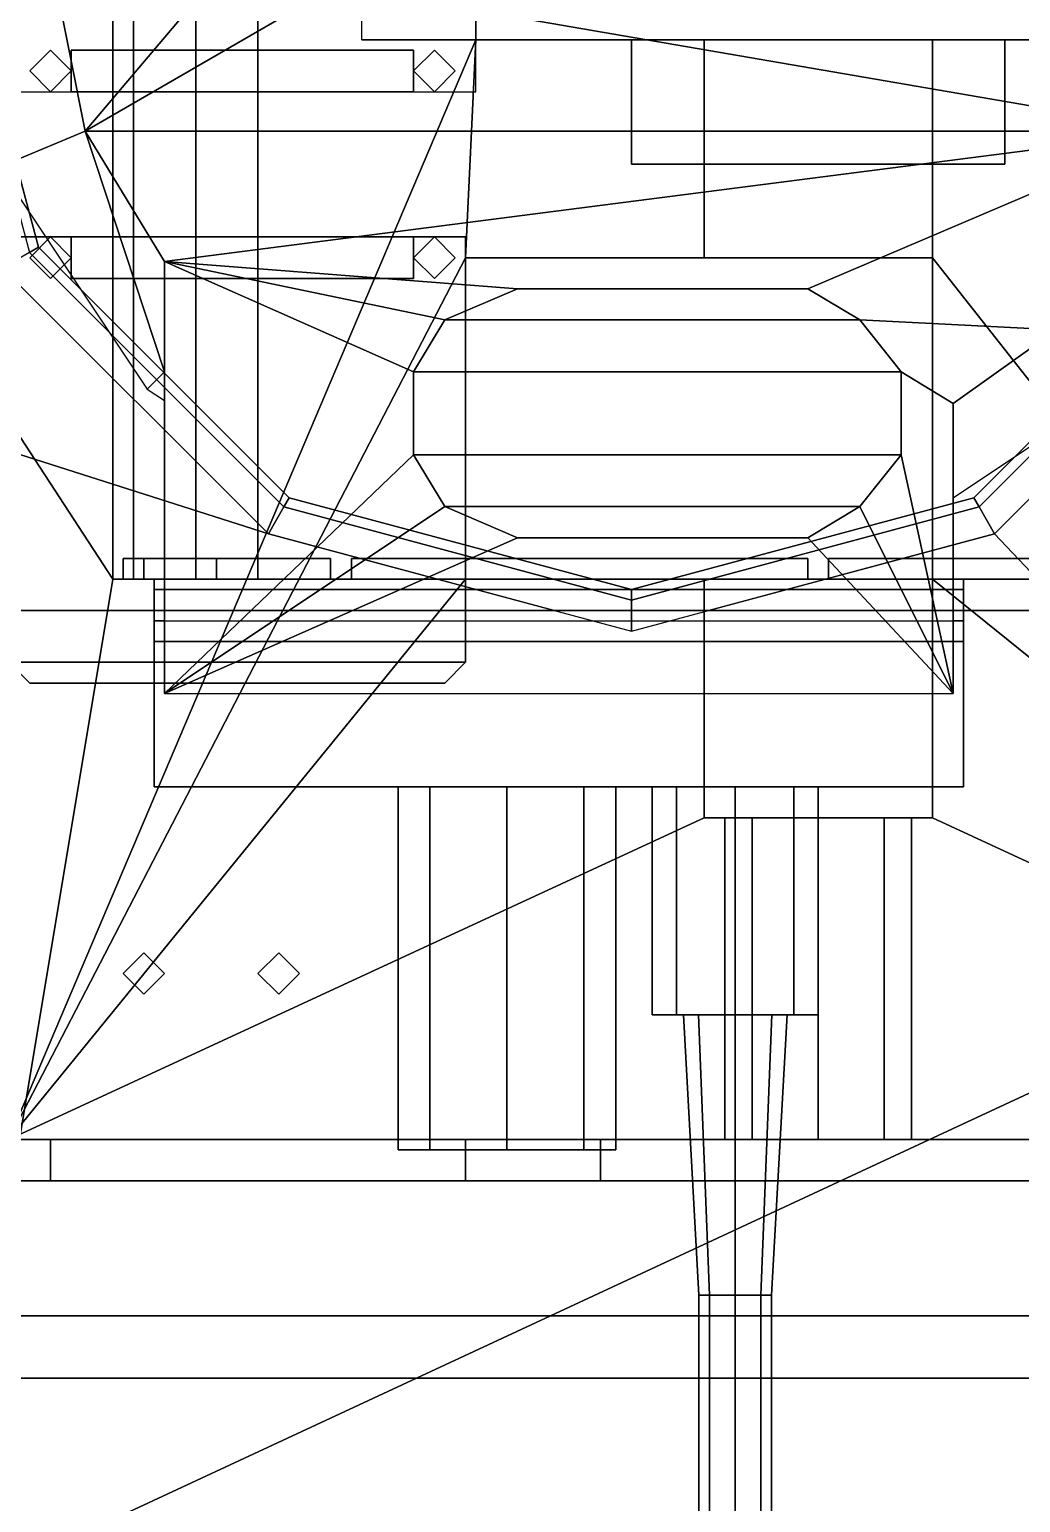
# Model space of a CAD drawing. Header units: millimetres. Extents: x -1.5 to 1.5, y -4.1 to 6.9.
# Drawn here: x -0.76 to 0.195, y -1.54 to -0.12 of the extents above; entities that cross this region are included whole.
import ezdxf

# ---------------------------------------------------------------- set-up
doc = ezdxf.new("R2010")
doc.units = ezdxf.units.MM
for name, color, linetype in [('7tp_gun', 1, 'Continuous'), ('7tp_hull', 7, 'Continuous'), ('7tp_sleeve', 5, 'Continuous'), ('7tp_turret', 2, 'Continuous'), ('c7p_hull', 7, 'Continuous'), ('c7p_internals', 3, 'Continuous'), ('c7p_seats', 1, 'Continuous'), ('medpack', 7, 'Continuous')]:
    doc.layers.add(name, color=color, linetype=linetype)

msp = doc.modelspace()

# ---------------------------------------------------------------- linework, layer by layer
msp.add_3dface([(0.8, 1.46, 0.4), (0.8, -1.67, 0.4), (-0.8, -1.67, 0.4), (-0.8, 1.46, 0.4)])
at = {"layer": '7tp_gun'}
for points in [[(-0.1154, -1.07, 1.9054), (-0.13, -1.07, 1.87), (-0.115, -1.34, 1.87), (-0.1047, -1.34, 1.8947)], [(-0.13, -1.07, 1.87), (-0.1154, -1.07, 1.8346), (-0.1047, -1.34, 1.8453), (-0.115, -1.34, 1.87)], [(-0.08, -1.07, 1.92), (-0.1154, -1.07, 1.9054), (-0.1047, -1.34, 1.8947), (-0.08, -1.34, 1.905)], [(-0.1154, -1.07, 1.8346), (-0.08, -1.07, 1.82), (-0.08, -1.34, 1.835), (-0.1047, -1.34, 1.8453)], [(-0.0446, -1.07, 1.9054), (-0.08, -1.07, 1.92), (-0.08, -1.34, 1.905), (-0.0553, -1.34, 1.8947)], [(-0.08, -1.07, 1.82), (-0.0446, -1.07, 1.8346), (-0.0553, -1.34, 1.8453), (-0.08, -1.34, 1.835)], [(-0.03, -1.07, 1.87), (-0.0446, -1.07, 1.9054), (-0.0553, -1.34, 1.8947), (-0.045, -1.34, 1.87)], [(-0.0446, -1.07, 1.8346), (-0.03, -1.07, 1.87), (-0.045, -1.34, 1.87), (-0.0553, -1.34, 1.8453)], [(-0.1047, -1.34, 1.8947), (-0.115, -1.34, 1.87), (-0.115, -1.82, 1.87), (-0.1047, -1.82, 1.8947)], [(-0.115, -1.34, 1.87), (-0.1047, -1.34, 1.8453), (-0.1047, -1.82, 1.8453), (-0.115, -1.82, 1.87)], [(-0.08, -1.34, 1.905), (-0.1047, -1.34, 1.8947), (-0.1047, -1.82, 1.8947), (-0.08, -1.82, 1.905)], [(-0.1047, -1.34, 1.8453), (-0.08, -1.34, 1.835), (-0.08, -1.82, 1.835), (-0.1047, -1.82, 1.8453)], [(-0.0553, -1.34, 1.8947), (-0.08, -1.34, 1.905), (-0.08, -1.82, 1.905), (-0.0553, -1.82, 1.8947)], [(-0.08, -1.34, 1.835), (-0.0553, -1.34, 1.8453), (-0.0553, -1.82, 1.8453), (-0.08, -1.82, 1.835)], [(-0.045, -1.34, 1.87), (-0.0553, -1.34, 1.8947), (-0.0553, -1.82, 1.8947), (-0.045, -1.82, 1.87)], [(-0.0553, -1.34, 1.8453), (-0.045, -1.34, 1.87), (-0.045, -1.82, 1.87), (-0.0553, -1.82, 1.8453)]]:
    msp.add_3dface(points, dxfattribs=at)
at = {"layer": '7tp_hull'}
for points in [[(-0.85, 0, 1.57), (-0.7602, -0.335, 1.57), (-0.7516, -0.33, 1.57), (-0.84, 0, 1.57)], [(-0.7516, -0.33, 1.47), (-0.84, 0, 1.47), (-0.84, 0, 1.57), (-0.7516, -0.33, 1.57)], [(-0.7862, -0.35, 1.47), (-0.53, -0.6062, 1.47), (-0.515, -0.5802, 1.57), (-0.7602, -0.335, 1.57)], [(-0.7602, -0.335, 1.57), (-0.515, -0.5802, 1.57), (-0.51, -0.5716, 1.57), (-0.7516, -0.33, 1.57)], [(-0.51, -0.5716, 1.47), (-0.7516, -0.33, 1.47), (-0.7516, -0.33, 1.57), (-0.51, -0.5716, 1.57)], [(0.3916, -0.33, 1.47), (0.15, -0.5716, 1.47), (0.15, -0.5716, 1.57), (0.3916, -0.33, 1.57)], [(0.155, -0.5802, 1.57), (0.4002, -0.335, 1.57), (0.3916, -0.33, 1.57), (0.15, -0.5716, 1.57)], [(0.17, -0.6062, 1.47), (0.4262, -0.35, 1.47), (0.4002, -0.335, 1.57), (0.155, -0.5802, 1.57)], [(-0.8, -0.52, 1.47), (-0.8, -0.52, 1.47), (-0.53, -0.6062, 1.47), (-0.7862, -0.35, 1.47)], [(0.24, -0.68, 1.47), (0.8, -0.68, 1.47), (0.4262, -0.35, 1.47), (0.17, -0.6062, 1.47)], [(-0.53, -0.6062, 1.47), (-0.8, -0.52, 1.47), (-0.8, -0.68, 1.47), (-0.2546, -0.68, 1.47)], [(-0.53, -0.6062, 1.47), (-0.18, -0.7, 1.47), (-0.18, -0.67, 1.57), (-0.515, -0.5802, 1.57)], [(-0.515, -0.5802, 1.57), (-0.18, -0.67, 1.57), (-0.18, -0.66, 1.57), (-0.51, -0.5716, 1.57)], [(-0.18, -0.66, 1.47), (-0.51, -0.5716, 1.47), (-0.51, -0.5716, 1.57), (-0.18, -0.66, 1.57)], [(0.15, -0.5716, 1.47), (-0.18, -0.66, 1.47), (-0.18, -0.66, 1.57), (0.15, -0.5716, 1.57)], [(-0.18, -0.67, 1.57), (0.155, -0.5802, 1.57), (0.15, -0.5716, 1.57), (-0.18, -0.66, 1.57)], [(-0.18, -0.7, 1.47), (0.17, -0.6062, 1.47), (0.155, -0.5802, 1.57), (-0.18, -0.67, 1.57)], [(-0.1054, -0.68, 1.47), (0.24, -0.68, 1.47), (0.17, -0.6062, 1.47), (-0.1054, -0.68, 1.47)], [(-0.8, -0.68, 1.47), (-0.8, -0.68, 1.15), (0.24, -0.68, 1.15), (0.24, -0.68, 1.47)], [(-0.8, -0.68, 1.15), (-0.77, -1.598, 0.98), (0.24, -1.1282, 1.067), (0.24, -0.68, 1.15)], [(0.24, -1.1282, 1.067), (-0.77, -1.598, 0.98), (0.77, -1.598, 0.98), (0.8, -1.1282, 1.067)]]:
    msp.add_3dface(points, dxfattribs=at)
at = {"layer": '7tp_sleeve'}
for points in [[(-0.63, -0.65, 1.63), (-0.63, -0.69, 1.6), (-0.64, -0.69, 1.6), (-0.64, -0.65, 1.63)], [(-0.63, -0.66, 2), (-0.63, -0.65, 1.63), (-0.64, -0.65, 1.63), (-0.64, -0.66, 2)], [(-0.64, -0.69, 1.6), (-0.64, -0.71, 2.02), (-0.64, -0.66, 2), (-0.64, -0.65, 1.63)], [(0.14, -0.66, 2), (0.14, -0.65, 1.63), (0.13, -0.65, 1.63), (0.13, -0.66, 2)], [(0.14, -0.65, 1.63), (0.14, -0.69, 1.6), (0.13, -0.69, 1.6), (0.13, -0.65, 1.63)], [(0.14, -0.65, 1.63), (0.14, -0.66, 2), (0.14, -0.71, 2.02), (0.14, -0.69, 1.6)], [(0.14, -0.66, 2.02), (0.14, -0.66, 2), (-0.64, -0.66, 2), (-0.64, -0.66, 2.02)], [(0.14, -0.71, 2.02), (0.14, -0.66, 2.02), (-0.64, -0.66, 2.02), (-0.64, -0.71, 2.02)], [(-0.64, -0.66, 2.02), (-0.64, -0.66, 2), (-0.64, -0.71, 2.02)], [(0.14, -0.71, 2.02), (0.14, -0.71, 2.02), (0.14, -0.66, 2), (0.14, -0.66, 2.02)], [(0.14, -0.69, 1.6), (0.14, -0.85, 1.6), (-0.64, -0.85, 1.6), (-0.64, -0.69, 1.6)], [(-0.64, -0.85, 1.6), (-0.64, -0.85, 1.97), (-0.64, -0.71, 2.02), (-0.64, -0.69, 1.6)], [(0.14, -0.69, 1.6), (0.14, -0.71, 2.02), (0.14, -0.85, 1.97), (0.14, -0.85, 1.6)], [(0.14, -0.85, 1.97), (0.14, -0.71, 2.02), (-0.64, -0.71, 2.02), (-0.64, -0.85, 1.97)], [(0.14, -0.85, 1.6), (0.14, -0.85, 1.97), (-0.64, -0.85, 1.97), (-0.64, -0.85, 1.6)], [(-0.3742, -0.85, 1.9042), (-0.405, -0.85, 1.83), (-0.405, -1.2, 1.83), (-0.3742, -1.2, 1.9042)], [(-0.405, -0.85, 1.83), (-0.3742, -0.85, 1.7558), (-0.3742, -1.2, 1.7558), (-0.405, -1.2, 1.83)], [(-0.3, -0.85, 1.935), (-0.3742, -0.85, 1.9042), (-0.3742, -1.2, 1.9042), (-0.3, -1.2, 1.935)], [(-0.3742, -0.85, 1.7558), (-0.3, -0.85, 1.725), (-0.3, -1.2, 1.725), (-0.3742, -1.2, 1.7558)], [(-0.2258, -0.85, 1.9042), (-0.3, -0.85, 1.935), (-0.3, -1.2, 1.935), (-0.2258, -1.2, 1.9042)], [(-0.3, -0.85, 1.725), (-0.2258, -0.85, 1.7558), (-0.2258, -1.2, 1.7558), (-0.3, -1.2, 1.725)], [(-0.195, -0.85, 1.83), (-0.2258, -0.85, 1.9042), (-0.2258, -1.2, 1.9042), (-0.195, -1.2, 1.83)], [(-0.2258, -0.85, 1.7558), (-0.195, -0.85, 1.83), (-0.195, -1.2, 1.83), (-0.2258, -1.2, 1.7558)], [(-0.1366, -0.85, 1.9266), (-0.16, -0.85, 1.87), (-0.16, -1.07, 1.87), (-0.1366, -1.07, 1.9266)], [(-0.16, -0.85, 1.76), (-0.1366, -0.85, 1.7034), (-0.1366, -1.07, 1.7034), (-0.16, -1.07, 1.76)], [(-0.16, -0.85, 1.87), (-0.16, -0.85, 1.76), (-0.16, -1.07, 1.76), (-0.16, -1.07, 1.87)], [(-0.08, -0.85, 1.95), (-0.1366, -0.85, 1.9266), (-0.1366, -1.07, 1.9266), (-0.08, -1.07, 1.95)], [(-0.1366, -0.85, 1.7034), (-0.08, -0.85, 1.68), (-0.08, -1.07, 1.68), (-0.1366, -1.07, 1.7034)], [(-0.0234, -0.85, 1.9266), (-0.08, -0.85, 1.95), (-0.08, -1.07, 1.95), (-0.0234, -1.07, 1.9266)], [(-0.08, -0.85, 1.68), (-0.0234, -0.85, 1.7034), (-0.0234, -1.07, 1.7034), (-0.08, -1.07, 1.68)], [(0, -0.85, 1.87), (-0.0234, -0.85, 1.9266), (-0.0234, -1.07, 1.9266), (0, -1.07, 1.87)], [(-0.0234, -0.85, 1.7034), (0, -0.85, 1.76), (0, -1.07, 1.76), (-0.0234, -1.07, 1.7034)], [(0, -0.85, 1.76), (0, -0.85, 1.87), (0, -1.07, 1.87), (0, -1.07, 1.76)], [(-0.1366, -1.07, 1.9266), (-0.16, -1.07, 1.87), (-0.13, -1.07, 1.87), (-0.1154, -1.07, 1.9054)], [(-0.16, -1.07, 1.87), (-0.16, -1.07, 1.76), (-0.1154, -1.07, 1.8346), (-0.13, -1.07, 1.87)], [(-0.16, -1.07, 1.76), (-0.1366, -1.07, 1.7034), (-0.08, -1.07, 1.82), (-0.1154, -1.07, 1.8346)], [(-0.08, -1.07, 1.95), (-0.1366, -1.07, 1.9266), (-0.1154, -1.07, 1.9054), (-0.08, -1.07, 1.92)], [(-0.1366, -1.07, 1.7034), (-0.08, -1.07, 1.68), (-0.08, -1.07, 1.82)], [(-0.0234, -1.07, 1.9266), (-0.08, -1.07, 1.95), (-0.08, -1.07, 1.92), (-0.0446, -1.07, 1.9054)], [(-0.0234, -1.07, 1.7034), (0, -1.07, 1.76), (-0.0446, -1.07, 1.8346), (-0.08, -1.07, 1.82)], [(-0.08, -1.07, 1.68), (-0.0234, -1.07, 1.7034), (-0.08, -1.07, 1.82)], [(0, -1.07, 1.87), (-0.0234, -1.07, 1.9266), (-0.0446, -1.07, 1.9054), (-0.03, -1.07, 1.87)], [(0, -1.07, 1.76), (0, -1.07, 1.87), (-0.03, -1.07, 1.87), (-0.0446, -1.07, 1.8346)], [(-0.3742, -1.2, 1.7558), (-0.195, -1.2, 1.83), (-0.2258, -1.2, 1.9042), (-0.405, -1.2, 1.83)], [(-0.405, -1.2, 1.83), (-0.2258, -1.2, 1.9042), (-0.3, -1.2, 1.935), (-0.3742, -1.2, 1.9042)], [(-0.3, -1.2, 1.725), (-0.2258, -1.2, 1.7558), (-0.195, -1.2, 1.83), (-0.3742, -1.2, 1.7558)]]:
    msp.add_3dface(points, dxfattribs=at)
at = {"layer": '7tp_turret'}
for points in [[(0.3466, -0.2181, 2.11), (0.3466, -0.2181, 2.11), (0.0436, 0.1264, 2.11), (-0.02, 0.1, 2.11)], [(0.3466, -0.2181, 2.11), (0.3466, -0.2181, 2.11), (0.39, 0, 2.11), (0.0436, 0.1264, 2.11)], [(0.3466, -0.2181, 2.11), (-0.02, 0.1, 2.11), (-0.4493, -0.0807, 2.11)], [(-0.84, 0, 1.57), (-0.7898, -0.2526, 1.57), (-0.7066, -0.2181, 2.11), (-0.75, 0, 2.11)], [(-0.75, 0, 2.11), (-0.7066, -0.2181, 2.11), (-0.5907, -0.0807, 2.11), (-0.62, -0.01, 2.11)], [(-0.7066, -0.2181, 2.11), (-0.7066, -0.2181, 2.11), (-0.52, -0.11, 2.11), (-0.5907, -0.0807, 2.11)], [(-0.7066, -0.2181, 2.11), (0.3466, -0.2181, 2.11), (-0.4493, -0.0807, 2.11), (-0.52, -0.11, 2.11)], [(-0.7898, -0.2526, 1.57), (-0.6467, -0.4667, 1.57), (-0.63, -0.45, 1.7116), (-0.7066, -0.2181, 2.11)], [(-0.7066, -0.2181, 2.11), (-0.63, -0.45, 1.7116), (-0.63, -0.3437, 2.0729), (-0.7066, -0.2181, 2.11)], [(-0.7066, -0.2181, 2.11), (-0.63, -0.3437, 2.0729), (0.3466, -0.2181, 2.11), (-0.7066, -0.2181, 2.11)], [(-0.63, -0.3437, 2.0729), (-0.29, -0.37, 2.0652), (-0.01, -0.37, 2.0652), (0.3466, -0.2181, 2.11)], [(0.3466, -0.2181, 2.11), (-0.01, -0.37, 2.0652), (0.04, -0.4, 2.0563), (0.2297, -0.4097, 2.0534)], [(-0.63, -0.45, 1.7116), (-0.63, -0.76, 1.67), (-0.63, -0.76, 1.95), (-0.63, -0.3437, 2.0729)], [(-0.63, -0.76, 1.95), (-0.39, -0.53, 2.0179), (-0.39, -0.45, 2.0415), (-0.63, -0.3437, 2.0729)], [(-0.63, -0.3437, 2.0729), (-0.36, -0.4, 2.0563), (-0.29, -0.37, 2.0652), (-0.63, -0.3437, 2.0729)], [(-0.63, -0.3437, 2.0729), (-0.39, -0.45, 2.0415), (-0.36, -0.4, 2.0563), (-0.63, -0.3437, 2.0729)], [(0.04, -0.4, 2.095), (-0.01, -0.37, 2.1), (-0.29, -0.37, 2.1), (-0.36, -0.4, 2.095)], [(-0.36, -0.4, 2.0563), (-0.36, -0.4, 2.095), (-0.29, -0.37, 2.1), (-0.29, -0.37, 2.0652)], [(-0.29, -0.37, 2.0652), (-0.29, -0.37, 2.1), (-0.01, -0.37, 2.1), (-0.01, -0.37, 2.0652)], [(-0.01, -0.37, 2.0652), (-0.01, -0.37, 2.1), (0.04, -0.4, 2.095), (0.04, -0.4, 2.0563)], [(0.08, -0.45, 2.0867), (0.04, -0.4, 2.095), (-0.36, -0.4, 2.095), (-0.39, -0.45, 2.0867)], [(-0.39, -0.45, 2.0415), (-0.39, -0.45, 2.0867), (-0.36, -0.4, 2.095), (-0.36, -0.4, 2.0563)], [(0.04, -0.4, 2.0563), (0.04, -0.4, 2.095), (0.08, -0.45, 2.0867), (0.08, -0.45, 2.0415)], [(0.2297, -0.4097, 2.0534), (0.04, -0.4, 2.0563), (0.08, -0.45, 2.0415), (0.13, -0.4805, 2.0325)], [(0.13, -0.5714, 1.57), (0.2867, -0.4667, 1.57), (0.2297, -0.4097, 2.0534), (0.13, -0.4805, 2.0325)], [(-0.6467, -0.4667, 1.57), (-0.63, -0.4778, 1.57), (-0.63, -0.4778, 1.57), (-0.63, -0.45, 1.7116)], [(-0.63, -0.4778, 1.57), (-0.63, -0.66, 1.57), (-0.63, -0.76, 1.67), (-0.63, -0.45, 1.7116)], [(0.08, -0.53, 2.0733), (0.08, -0.45, 2.0867), (-0.39, -0.45, 2.0867), (-0.39, -0.53, 2.0733)], [(-0.39, -0.53, 2.0179), (-0.39, -0.53, 2.0733), (-0.39, -0.45, 2.0867), (-0.39, -0.45, 2.0415)], [(0.08, -0.45, 2.0415), (0.08, -0.45, 2.0867), (0.08, -0.53, 2.0733), (0.08, -0.53, 2.0179)], [(0.13, -0.4805, 2.0325), (0.08, -0.45, 2.0415), (0.08, -0.53, 2.0179), (0.13, -0.76, 1.95)], [(0.13, -0.66, 1.57), (0.13, -0.5714, 1.57), (0.13, -0.4805, 2.0325), (0.13, -0.76, 1.95)], [(-0.63, -0.76, 1.95), (-0.36, -0.58, 2.0031), (-0.39, -0.53, 2.0179), (-0.63, -0.76, 1.95)], [(0.04, -0.58, 2.065), (0.08, -0.53, 2.0733), (-0.39, -0.53, 2.0733), (-0.36, -0.58, 2.065)], [(-0.36, -0.58, 2.0031), (-0.36, -0.58, 2.065), (-0.39, -0.53, 2.0733), (-0.39, -0.53, 2.0179)], [(0.08, -0.53, 2.0179), (0.08, -0.53, 2.0733), (0.04, -0.58, 2.065), (0.04, -0.58, 2.0031)], [(0.13, -0.76, 1.95), (0.08, -0.53, 2.0179), (0.04, -0.58, 2.0031), (0.13, -0.76, 1.95)], [(-0.63, -0.76, 1.95), (-0.29, -0.61, 1.9943), (-0.36, -0.58, 2.0031), (-0.63, -0.76, 1.95)], [(-0.01, -0.61, 2.06), (0.04, -0.58, 2.065), (-0.36, -0.58, 2.065), (-0.29, -0.61, 2.06)], [(-0.29, -0.61, 1.9943), (-0.29, -0.61, 2.06), (-0.36, -0.58, 2.065), (-0.36, -0.58, 2.0031)], [(0.04, -0.58, 2.0031), (0.04, -0.58, 2.065), (-0.01, -0.61, 2.06), (-0.01, -0.61, 1.9943)], [(0.13, -0.76, 1.95), (0.04, -0.58, 2.0031), (-0.01, -0.61, 1.9943), (0.13, -0.76, 1.95)], [(0.13, -0.76, 1.95), (-0.01, -0.61, 1.9943), (-0.29, -0.61, 1.9943), (-0.63, -0.76, 1.95)], [(-0.01, -0.61, 1.9943), (-0.01, -0.61, 2.06), (-0.29, -0.61, 2.06), (-0.29, -0.61, 1.9943)], [(0.13, -0.76, 1.67), (0.13, -0.66, 1.57), (0.13, -0.76, 1.95), (0.13, -0.76, 1.67)]]:
    msp.add_3dface(points, dxfattribs=at)
at = {"layer": 'c7p_hull'}
for points in [[(-0.83, -0.42, 2.16), (-0.68, -0.65, 2.16), (-0.68, 0.08, 2.16), (-0.83, 0.95, 2.16)], [(-0.68, -0.65, 2.16), (-0.68, -0.65, 2.17), (-0.68, 0.08, 2.17), (-0.68, 0.08, 2.16)], [(-0.68, -0.65, 2.17), (-0.66, -0.65, 2.23), (-0.66, 0.08, 2.23), (-0.68, 0.08, 2.17)], [(-0.66, -0.65, 2.23), (-0.6, -0.65, 2.28), (-0.6, 0.08, 2.28), (-0.66, 0.08, 2.23)], [(-0.6, -0.65, 2.28), (-0.54, -0.65, 2.3), (-0.54, 0.08, 2.3), (-0.6, 0.08, 2.28)], [(-0.54, -0.65, 2.3), (0.54, -0.65, 2.3), (0.54, 0.08, 2.3), (-0.54, 0.08, 2.3)], [(-0.77, -1.19, 2.16), (-0.77, -1.19, 2.16), (-0.68, -0.65, 2.16), (-0.83, -0.42, 2.16)], [(-0.67, -0.65, 2.17), (-0.67, -0.63, 2.17), (-0.65, -0.63, 2.23), (-0.65, -0.65, 2.23)], [(-0.67, -0.65, 2.16), (-0.67, -0.63, 2.16), (-0.67, -0.63, 2.17), (-0.67, -0.65, 2.17)], [(-0.47, -0.65, 2.16), (-0.47, -0.63, 2.16), (-0.67, -0.63, 2.16), (-0.67, -0.65, 2.16)], [(-0.47, -0.63, 2.16), (-0.47, -0.63, 2.29), (-0.67, -0.63, 2.17), (-0.67, -0.63, 2.16)], [(-0.47, -0.63, 2.29), (-0.54, -0.63, 2.29), (-0.65, -0.63, 2.23), (-0.67, -0.63, 2.17)], [(-0.65, -0.65, 2.23), (-0.65, -0.63, 2.23), (-0.58, -0.63, 2.28), (-0.58, -0.65, 2.28)], [(-0.54, -0.63, 2.29), (-0.58, -0.63, 2.28), (-0.58, -0.63, 2.28), (-0.65, -0.63, 2.23)], [(-0.58, -0.65, 2.28), (-0.58, -0.63, 2.28), (-0.54, -0.63, 2.29), (-0.54, -0.65, 2.29)], [(-0.47, -0.65, 2.29), (-0.47, -0.63, 2.29), (-0.47, -0.63, 2.16), (-0.47, -0.65, 2.16)], [(-0.45, -0.63, 2.29), (-0.45, -0.65, 2.29), (-0.45, -0.65, 2.16), (-0.45, -0.63, 2.16)], [(-0.01, -0.65, 2.16), (-0.01, -0.63, 2.16), (-0.45, -0.63, 2.16), (-0.45, -0.65, 2.16)], [(-0.01, -0.63, 2.16), (-0.01, -0.63, 2.29), (-0.45, -0.63, 2.29), (-0.45, -0.63, 2.16)], [(-0.01, -0.65, 2.29), (-0.01, -0.63, 2.29), (-0.01, -0.63, 2.16), (-0.01, -0.65, 2.16)], [(0.01, -0.63, 2.29), (0.01, -0.65, 2.29), (0.01, -0.65, 2.16), (0.01, -0.63, 2.16)], [(0.45, -0.65, 2.16), (0.45, -0.63, 2.16), (0.01, -0.63, 2.16), (0.01, -0.65, 2.16)], [(0.45, -0.63, 2.16), (0.45, -0.63, 2.29), (0.01, -0.63, 2.29), (0.01, -0.63, 2.16)], [(-0.77, -1.19, 2.16), (0.77, -1.19, 2.16), (0.68, -0.65, 2.16), (-0.68, -0.65, 2.16)], [(-0.65, -0.65, 2.23), (-0.66, -0.65, 2.23), (-0.68, -0.65, 2.17), (-0.67, -0.65, 2.17)], [(-0.67, -0.65, 2.17), (-0.68, -0.65, 2.17), (-0.68, -0.65, 2.16), (-0.67, -0.65, 2.16)], [(-0.58, -0.65, 2.28), (-0.6, -0.65, 2.28), (-0.66, -0.65, 2.23), (-0.65, -0.65, 2.23)], [(-0.54, -0.65, 2.29), (-0.54, -0.65, 2.3), (-0.6, -0.65, 2.28), (-0.58, -0.65, 2.28)], [(0.54, -0.65, 2.3), (-0.54, -0.65, 2.3), (-0.54, -0.65, 2.29), (0.54, -0.65, 2.29)], [(-0.45, -0.65, 2.29), (-0.47, -0.65, 2.29), (-0.47, -0.65, 2.16), (-0.45, -0.65, 2.16)], [(0.01, -0.65, 2.29), (-0.01, -0.65, 2.29), (-0.01, -0.65, 2.16), (0.01, -0.65, 2.16)], [(-0.82, -1.36, 2.13), (0.82, -1.36, 2.13), (0.77, -1.19, 2.16), (-0.77, -1.19, 2.16)], [(-0.74, -1.23, 1.67), (-0.34, -1.23, 1.67), (-0.34, -1.19, 1.67), (-0.74, -1.19, 1.67)], [(-0.74, -1.23, 1.83), (-0.74, -1.23, 1.67), (-0.74, -1.19, 1.67), (-0.74, -1.19, 1.83)], [(-0.34, -1.23, 1.83), (-0.74, -1.23, 1.83), (-0.74, -1.19, 1.83), (-0.34, -1.19, 1.83)], [(-0.74, -1.23, 1.23), (-0.34, -1.23, 1.23), (-0.34, -1.19, 1.23), (-0.74, -1.19, 1.23)], [(-0.34, -1.23, 1.62), (-0.74, -1.23, 1.62), (-0.74, -1.19, 1.62), (-0.34, -1.19, 1.62)], [(-0.74, -1.23, 1.62), (-0.74, -1.23, 1.23), (-0.74, -1.19, 1.23), (-0.74, -1.19, 1.62)], [(-0.34, -1.23, 1.67), (-0.34, -1.23, 1.83), (-0.34, -1.19, 1.83), (-0.34, -1.19, 1.67)], [(-0.34, -1.23, 1.23), (-0.34, -1.23, 1.62), (-0.34, -1.19, 1.62), (-0.34, -1.19, 1.23)], [(-0.21, -1.23, 1.23), (0.21, -1.23, 1.23), (0.21, -1.19, 1.23), (-0.21, -1.19, 1.23)], [(0.21, -1.23, 1.62), (-0.21, -1.23, 1.62), (-0.21, -1.19, 1.62), (0.21, -1.19, 1.62)], [(-0.21, -1.23, 1.62), (-0.21, -1.23, 1.23), (-0.21, -1.19, 1.23), (-0.21, -1.19, 1.62)], [(-0.21, -1.23, 1.67), (0.21, -1.23, 1.67), (0.21, -1.19, 1.67), (-0.21, -1.19, 1.67)], [(-0.21, -1.23, 1.83), (-0.21, -1.23, 1.67), (-0.21, -1.19, 1.67), (-0.21, -1.19, 1.83)], [(0.21, -1.23, 1.83), (-0.21, -1.23, 1.83), (-0.21, -1.19, 1.83), (0.21, -1.19, 1.83)], [(-0.8, -1.598, 0.98), (0.8, -1.598, 0.98), (0.8, -1.23, 1.02), (-0.8, -1.23, 1.02)], [(-0.8, -1.23, 1.02), (0.8, -1.23, 1.02), (0.21, -1.23, 1.23), (-0.21, -1.23, 1.23)], [(-0.8, -1.23, 1.02), (-0.8, -1.23, 1.02), (-0.21, -1.23, 1.23), (-0.34, -1.23, 1.23)], [(-0.8, -1.23, 1.02), (-0.8, -1.23, 1.02), (-0.34, -1.23, 1.23), (-0.74, -1.23, 1.23)], [(-0.8, -1.23, 1.85), (-0.8, -1.23, 1.02), (-0.74, -1.23, 1.23), (-0.74, -1.23, 1.62)], [(0.8, -1.23, 1.85), (-0.8, -1.23, 1.85), (-0.21, -1.23, 1.83), (0.21, -1.23, 1.83)], [(-0.8, -1.23, 1.85), (-0.34, -1.23, 1.83), (-0.21, -1.23, 1.83), (-0.8, -1.23, 1.85)], [(-0.8, -1.23, 1.85), (-0.8, -1.23, 1.85), (-0.74, -1.23, 1.83), (-0.34, -1.23, 1.83)], [(-0.8, -1.23, 1.85), (-0.8, -1.23, 1.85), (-0.74, -1.23, 1.62), (-0.74, -1.23, 1.67)], [(-0.8, -1.23, 1.85), (-0.8, -1.23, 1.85), (-0.74, -1.23, 1.67), (-0.74, -1.23, 1.83)], [(-0.74, -1.23, 1.67), (-0.74, -1.23, 1.62), (-0.34, -1.23, 1.62), (-0.34, -1.23, 1.67)], [(-0.34, -1.23, 1.62), (-0.34, -1.23, 1.23), (-0.21, -1.23, 1.23), (-0.21, -1.23, 1.62)], [(-0.34, -1.23, 1.67), (-0.34, -1.23, 1.62), (-0.21, -1.23, 1.62), (-0.21, -1.23, 1.67)], [(-0.34, -1.23, 1.83), (-0.34, -1.23, 1.67), (-0.21, -1.23, 1.67), (-0.21, -1.23, 1.83)], [(-0.21, -1.23, 1.67), (-0.21, -1.23, 1.62), (0.21, -1.23, 1.62), (0.21, -1.23, 1.67)], [(-0.82, -1.42, 2.03), (0.82, -1.42, 2.03), (0.82, -1.36, 2.13), (-0.82, -1.36, 2.13)], [(-0.82, -1.42, 1.85), (0.82, -1.42, 1.85), (0.82, -1.42, 2.03), (-0.82, -1.42, 2.03)]]:
    msp.add_3dface(points, dxfattribs=at)
at = {"layer": 'c7p_internals'}
for points in [[(-0.78, -1.19, 0.47), (-0.33, -0.13, 0.47), (-0.33, 0.93, 0.47), (-0.78, 0.93, 0.47)], [(-0.33, -0.13, 0.47), (-0.33, -0.13, 1.52), (-0.33, 0.93, 1.52), (-0.33, 0.93, 0.47)], [(-0.33, -0.13, 1.52), (-0.44, -0.13, 1.85), (-0.44, 0.24, 1.85), (-0.33, 0.24, 1.52)], [(-0.78, -1.19, 0.47), (-0.78, -1.19, 0.47), (-0.34, -0.34, 0.47), (-0.33, -0.13, 0.47)], [(0.33, -0.13, 1.52), (0.44, -0.13, 1.85), (-0.44, -0.13, 1.85), (-0.33, -0.13, 1.52)], [(-0.33, -0.13, 0.47), (-0.34, -0.34, 0.47), (-0.11, -0.34, 0.47), (-0.11, -0.13, 0.47)], [(0.11, -0.13, 0.88), (0.33, -0.13, 1.52), (-0.33, -0.13, 1.52), (-0.11, -0.13, 0.88)], [(-0.33, -0.13, 0.47), (-0.11, -0.13, 0.47), (-0.11, -0.13, 0.88), (-0.33, -0.13, 1.52)], [(-0.11, -0.13, 0.88), (-0.11, -0.34, 0.88), (0.11, -0.34, 0.88), (0.11, -0.13, 0.88)], [(-0.11, -0.13, 0.47), (-0.11, -0.34, 0.47), (-0.11, -0.34, 0.88), (-0.11, -0.13, 0.88)], [(0.11, -0.34, 0.88), (0.11, -0.34, 0.47), (0.11, -0.13, 0.47), (0.11, -0.13, 0.88)], [(0.11, -0.13, 0.88), (0.11, -0.13, 0.47), (0.33, -0.13, 0.47), (0.33, -0.13, 1.52)], [(0.11, -0.34, 0.47), (0.78, -1.19, 0.47), (0.33, -0.13, 0.47), (0.11, -0.13, 0.47)], [(-0.78, -1.19, 0.47), (-0.78, -1.19, 0.47), (-0.34, -0.65, 0.47), (-0.34, -0.34, 0.47)], [(-0.34, -0.34, 0.91), (-0.34, -0.65, 0.91), (0.11, -0.65, 0.91), (0.11, -0.34, 0.91)], [(-0.34, -0.34, 0.47), (-0.34, -0.65, 0.47), (-0.34, -0.65, 0.91), (-0.34, -0.34, 0.91)], [(-0.11, -0.34, 0.88), (-0.11, -0.34, 0.47), (-0.34, -0.34, 0.47), (-0.34, -0.34, 0.91)], [(-0.11, -0.34, 0.88), (-0.34, -0.34, 0.91), (0.11, -0.34, 0.91), (0.11, -0.34, 0.88)], [(0.11, -0.65, 0.91), (0.11, -0.65, 0.47), (0.11, -0.34, 0.47), (0.11, -0.34, 0.91)], [(0.11, -0.65, 0.47), (0.78, -1.19, 0.47), (0.78, -1.19, 0.47), (0.11, -0.34, 0.47)], [(-0.34, -0.65, 0.47), (-0.78, -1.19, 0.47), (-0.11, -0.88, 0.47), (-0.11, -0.65, 0.47)], [(-0.34, -0.65, 0.91), (-0.34, -0.65, 0.47), (-0.11, -0.65, 0.47), (-0.11, -0.65, 0.88)], [(-0.34, -0.65, 0.91), (-0.11, -0.65, 0.88), (0.11, -0.65, 0.88), (0.11, -0.65, 0.91)], [(-0.11, -0.65, 0.88), (-0.11, -0.88, 0.88), (0.11, -0.88, 0.88), (0.11, -0.65, 0.88)], [(-0.11, -0.65, 0.47), (-0.11, -0.88, 0.47), (-0.11, -0.88, 0.88), (-0.11, -0.65, 0.88)], [(0.11, -0.88, 0.88), (0.11, -0.88, 0.47), (0.11, -0.65, 0.47), (0.11, -0.65, 0.88)], [(0.11, -0.88, 0.47), (0.78, -1.19, 0.47), (0.78, -1.19, 0.47), (0.11, -0.65, 0.47)], [(-0.09, -0.88, 0.47), (-0.11, -0.88, 0.47), (-0.78, -1.19, 0.47), (-0.09, -1.19, 0.47)], [(-0.11, -0.88, 0.88), (-0.11, -0.88, 0.47), (0.11, -0.88, 0.47), (0.11, -0.88, 0.88)], [(-0.0636, -0.88, 0.7136), (-0.09, -0.88, 0.65), (-0.09, -1.19, 0.65), (-0.0636, -1.19, 0.7136)], [(-0.09, -0.88, 0.65), (-0.09, -0.88, 0.47), (-0.09, -1.19, 0.47), (-0.09, -1.19, 0.65)], [(0, -0.88, 0.74), (-0.0636, -0.88, 0.7136), (-0.0636, -1.19, 0.7136), (0, -1.19, 0.74)], [(0.0636, -0.88, 0.7136), (0, -0.88, 0.74), (0, -1.19, 0.74), (0.0636, -1.19, 0.7136)], [(0.09, -0.88, 0.65), (0.0636, -0.88, 0.7136), (0.0636, -1.19, 0.7136), (0.09, -1.19, 0.65)], [(0.09, -0.88, 0.47), (0.09, -0.88, 0.65), (0.09, -1.19, 0.65), (0.09, -1.19, 0.47)], [(0.11, -0.88, 0.47), (0.09, -0.88, 0.47), (0.09, -1.19, 0.47), (0.78, -1.19, 0.47)], [(-0.65, -1.01, 0.47), (-0.67, -1.03, 0.47), (-0.67, -1.03, 1.28), (-0.65, -1.01, 1.28)], [(-0.65, -1.01, 1.28), (-0.67, -1.03, 1.28), (-0.65, -1.05, 1.28), (-0.63, -1.03, 1.28)], [(-0.63, -1.03, 0.47), (-0.65, -1.01, 0.47), (-0.65, -1.01, 1.28), (-0.63, -1.03, 1.28)], [(-0.52, -1.01, 0.47), (-0.54, -1.03, 0.47), (-0.54, -1.03, 1.28), (-0.52, -1.01, 1.28)], [(-0.52, -1.01, 1.28), (-0.54, -1.03, 1.28), (-0.52, -1.05, 1.28), (-0.5, -1.03, 1.28)], [(-0.5, -1.03, 0.47), (-0.52, -1.01, 0.47), (-0.52, -1.01, 1.28), (-0.5, -1.03, 1.28)], [(-0.67, -1.03, 0.47), (-0.65, -1.05, 0.47), (-0.65, -1.05, 1.28), (-0.67, -1.03, 1.28)], [(-0.65, -1.05, 0.47), (-0.63, -1.03, 0.47), (-0.63, -1.03, 1.28), (-0.65, -1.05, 1.28)], [(-0.54, -1.03, 0.47), (-0.52, -1.05, 0.47), (-0.52, -1.05, 1.28), (-0.54, -1.03, 1.28)], [(-0.52, -1.05, 0.47), (-0.5, -1.03, 0.47), (-0.5, -1.03, 1.28), (-0.52, -1.05, 1.28)], [(-0.09, -1.19, 0.65), (-0.09, -1.19, 0.47), (-0.78, -1.19, 0.47), (-0.78, -1.19, 1.1122)], [(0, -1.19, 0.74), (-0.0636, -1.19, 0.7136), (-0.78, -1.19, 1.1122)], [(0.0636, -1.19, 0.7136), (0, -1.19, 0.74), (-0.78, -1.19, 1.1122), (0.78, -1.19, 1.1122)], [(-0.0636, -1.19, 0.7136), (-0.09, -1.19, 0.65), (-0.78, -1.19, 1.1122)], [(0.21, -1.19, 1.83), (-0.21, -1.19, 1.83), (-0.78, -1.19, 1.85), (0.78, -1.19, 1.85)], [(-0.21, -1.19, 1.83), (-0.34, -1.19, 1.83), (-0.78, -1.19, 1.85)], [(-0.34, -1.19, 1.83), (-0.74, -1.19, 1.83), (-0.78, -1.19, 1.85)], [(-0.74, -1.19, 1.67), (-0.78, -1.19, 1.75), (-0.78, -1.19, 1.85), (-0.74, -1.19, 1.83)], [(-0.74, -1.19, 1.62), (-0.78, -1.19, 1.23), (-0.78, -1.19, 1.75), (-0.74, -1.19, 1.67)], [(-0.74, -1.19, 1.23), (-0.78, -1.19, 1.1122), (-0.78, -1.19, 1.23), (-0.74, -1.19, 1.62)], [(0.78, -1.19, 1.1122), (-0.78, -1.19, 1.1122), (-0.21, -1.19, 1.23), (0.21, -1.19, 1.23)], [(-0.78, -1.19, 1.1122), (-0.78, -1.19, 1.1122), (-0.34, -1.19, 1.23), (-0.21, -1.19, 1.23)], [(-0.78, -1.19, 1.1122), (-0.78, -1.19, 1.1122), (-0.74, -1.19, 1.23), (-0.34, -1.19, 1.23)], [(-0.34, -1.19, 1.62), (-0.74, -1.19, 1.62), (-0.74, -1.19, 1.67), (-0.34, -1.19, 1.67)], [(-0.21, -1.19, 1.23), (-0.34, -1.19, 1.23), (-0.34, -1.19, 1.62), (-0.21, -1.19, 1.62)], [(-0.21, -1.19, 1.62), (-0.34, -1.19, 1.62), (-0.34, -1.19, 1.67), (-0.21, -1.19, 1.67)], [(-0.21, -1.19, 1.67), (-0.34, -1.19, 1.67), (-0.34, -1.19, 1.83), (-0.21, -1.19, 1.83)], [(0.21, -1.19, 1.62), (-0.21, -1.19, 1.62), (-0.21, -1.19, 1.67), (0.21, -1.19, 1.67)], [(0.09, -1.19, 0.65), (0.0636, -1.19, 0.7136), (0.78, -1.19, 1.1122)], [(0.09, -1.19, 0.47), (0.09, -1.19, 0.65), (0.78, -1.19, 1.1122), (0.78, -1.19, 0.47)]]:
    msp.add_3dface(points, dxfattribs=at)
at = {"layer": 'c7p_seats'}
for points in [[(-0.33, 0.23, 0.92), (-0.78, 0.23, 0.92), (-0.78, -0.18, 0.92), (-0.33, -0.18, 0.92)], [(-0.74, -0.14, 0.92), (-0.76, -0.16, 0.92), (-0.76, -0.16, 1.42), (-0.74, -0.14, 1.42)], [(-0.74, -0.14, 1.42), (-0.76, -0.16, 1.42), (-0.74, -0.18, 1.42), (-0.72, -0.16, 1.42)], [(-0.72, -0.16, 0.92), (-0.74, -0.14, 0.92), (-0.74, -0.14, 1.42), (-0.72, -0.16, 1.42)], [(-0.72, -0.14, 1.42), (-0.72, -0.18, 1.42), (-0.39, -0.18, 1.42), (-0.39, -0.14, 1.42)], [(-0.39, -0.14, 1.42), (-0.39, -0.14, 1.21), (-0.72, -0.14, 1.21), (-0.72, -0.14, 1.42)], [(-0.72, -0.14, 1.21), (-0.72, -0.18, 1.21), (-0.72, -0.18, 1.42), (-0.72, -0.14, 1.42)], [(-0.37, -0.14, 0.92), (-0.39, -0.16, 0.92), (-0.39, -0.16, 1.42), (-0.37, -0.14, 1.42)], [(-0.39, -0.18, 1.42), (-0.39, -0.18, 1.21), (-0.39, -0.14, 1.21), (-0.39, -0.14, 1.42)], [(-0.37, -0.14, 1.42), (-0.39, -0.16, 1.42), (-0.37, -0.18, 1.42), (-0.35, -0.16, 1.42)], [(-0.35, -0.16, 0.92), (-0.37, -0.14, 0.92), (-0.37, -0.14, 1.42), (-0.35, -0.16, 1.42)], [(-0.76, -0.16, 0.92), (-0.74, -0.18, 0.92), (-0.74, -0.18, 1.42), (-0.76, -0.16, 1.42)], [(-0.74, -0.18, 0.92), (-0.72, -0.16, 0.92), (-0.72, -0.16, 1.42), (-0.74, -0.18, 1.42)], [(-0.39, -0.16, 0.92), (-0.37, -0.18, 0.92), (-0.37, -0.18, 1.42), (-0.39, -0.16, 1.42)], [(-0.37, -0.18, 0.92), (-0.35, -0.16, 0.92), (-0.35, -0.16, 1.42), (-0.37, -0.18, 1.42)], [(-0.72, -0.18, 1.42), (-0.72, -0.18, 1.21), (-0.39, -0.18, 1.21), (-0.39, -0.18, 1.42)], [(-0.78, -0.73, 0.92), (-0.34, -0.73, 0.92), (-0.34, -0.32, 0.92), (-0.78, -0.32, 0.92)], [(-0.78, -0.32, 0.92), (-0.34, -0.32, 0.92), (-0.34, -0.32, 0.82), (-0.78, -0.32, 0.82)], [(-0.74, -0.32, 0.92), (-0.76, -0.34, 0.92), (-0.76, -0.34, 1.42), (-0.74, -0.32, 1.42)], [(-0.74, -0.32, 1.42), (-0.76, -0.34, 1.42), (-0.74, -0.36, 1.42), (-0.72, -0.34, 1.42)], [(-0.72, -0.34, 0.92), (-0.74, -0.32, 0.92), (-0.74, -0.32, 1.42), (-0.72, -0.34, 1.42)], [(-0.39, -0.32, 1.42), (-0.39, -0.32, 1.21), (-0.72, -0.32, 1.21), (-0.72, -0.32, 1.42)], [(-0.72, -0.32, 1.42), (-0.72, -0.36, 1.42), (-0.39, -0.36, 1.42), (-0.39, -0.32, 1.42)], [(-0.72, -0.32, 1.21), (-0.72, -0.36, 1.21), (-0.72, -0.36, 1.42), (-0.72, -0.32, 1.42)], [(-0.37, -0.32, 0.92), (-0.39, -0.34, 0.92), (-0.39, -0.34, 1.42), (-0.37, -0.32, 1.42)], [(-0.37, -0.32, 1.42), (-0.39, -0.34, 1.42), (-0.37, -0.36, 1.42), (-0.35, -0.34, 1.42)], [(-0.39, -0.36, 1.42), (-0.39, -0.36, 1.21), (-0.39, -0.32, 1.21), (-0.39, -0.32, 1.42)], [(-0.35, -0.34, 0.92), (-0.37, -0.32, 0.92), (-0.37, -0.32, 1.42), (-0.35, -0.34, 1.42)], [(-0.34, -0.73, 0.92), (-0.34, -0.73, 0.82), (-0.34, -0.32, 0.82), (-0.34, -0.32, 0.92)], [(-0.76, -0.34, 0.92), (-0.74, -0.36, 0.92), (-0.74, -0.36, 1.42), (-0.76, -0.34, 1.42)], [(-0.74, -0.36, 0.92), (-0.72, -0.34, 0.92), (-0.72, -0.34, 1.42), (-0.74, -0.36, 1.42)], [(-0.39, -0.34, 0.92), (-0.37, -0.36, 0.92), (-0.37, -0.36, 1.42), (-0.39, -0.34, 1.42)], [(-0.37, -0.36, 0.92), (-0.35, -0.34, 0.92), (-0.35, -0.34, 1.42), (-0.37, -0.36, 1.42)], [(-0.72, -0.36, 1.42), (-0.72, -0.36, 1.21), (-0.39, -0.36, 1.21), (-0.39, -0.36, 1.42)], [(-0.76, -0.75, 0.92), (-0.36, -0.75, 0.92), (-0.34, -0.73, 0.92), (-0.78, -0.73, 0.92)], [(-0.78, -0.73, 0.82), (-0.76, -0.75, 0.82), (-0.76, -0.75, 0.92), (-0.78, -0.73, 0.92)], [(-0.36, -0.75, 0.82), (-0.34, -0.73, 0.82), (-0.34, -0.73, 0.92), (-0.36, -0.75, 0.92)], [(-0.76, -0.75, 0.82), (-0.36, -0.75, 0.82), (-0.36, -0.75, 0.92), (-0.76, -0.75, 0.92)]]:
    msp.add_3dface(points, dxfattribs=at)
at = {"layer": 'medpack'}
for points in [[(-0.18, -0.13, 1.57), (-0.18, -0.25, 1.57), (0.18, -0.25, 1.57), (0.18, -0.13, 1.57)], [(-0.18, -0.13, 1.26), (-0.18, -0.25, 1.26), (-0.18, -0.25, 1.57), (-0.18, -0.13, 1.57)], [(0.18, -0.13, 1.26), (0.18, -0.25, 1.26), (-0.18, -0.25, 1.26), (-0.18, -0.13, 1.26)], [(0.18, -0.25, 1.57), (0.18, -0.25, 1.26), (0.18, -0.13, 1.26), (0.18, -0.13, 1.57)], [(-0.18, -0.25, 1.57), (-0.18, -0.25, 1.26), (0.18, -0.25, 1.26), (0.18, -0.25, 1.57)]]:
    msp.add_3dface(points, dxfattribs=at)

doc.saveas('drawing.dxf')
